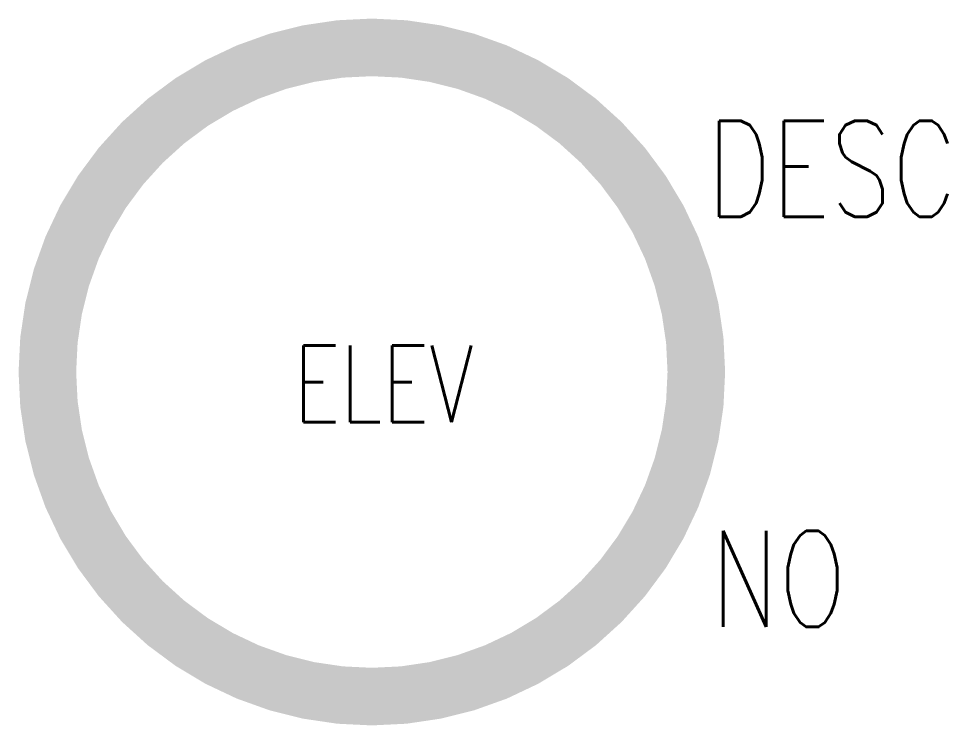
# Model space of a CAD drawing. Extents: x -9.2 to 15, y -9.2 to 9.2.
import ezdxf
from ezdxf.enums import TextEntityAlignment as Align

# ---------------------------------------------------------------- set-up
doc = ezdxf.new("R2010")
doc.units = 0
doc.layers.get('0').update_dxf_attribs({"linetype": 'CONTINUOUS'})
doc.styles.add('ROMANS', font='ROMANS.shx', dxfattribs={"width": 0.75})

msp = doc.modelspace()

# ---------------------------------------------------------------- linework, layer by layer
at = {"const_width": 1.5}
msp.add_lwpolyline([(-8.451, 0, 1), (8.451, 0, 1)], format="xyb", close=True, dxfattribs=at)

# ---------------------------------------------------------------- texts
at = {"style": 'ROMANS', "width": 0.75}
msp.add_attdef('DESC', (8.722, 4.042), 'NO ASIG', height=2.5, dxfattribs=at)
for tag, height, p in [('ELEV', 2, (0.305, -1.309)), ('NO', 2.5, (10.592, -6.638))]:
    msp.add_attdef(tag, text='NO ASIG', height=height, dxfattribs=at).set_placement(p, align=Align.CENTER)

doc.saveas('drawing.dxf')
